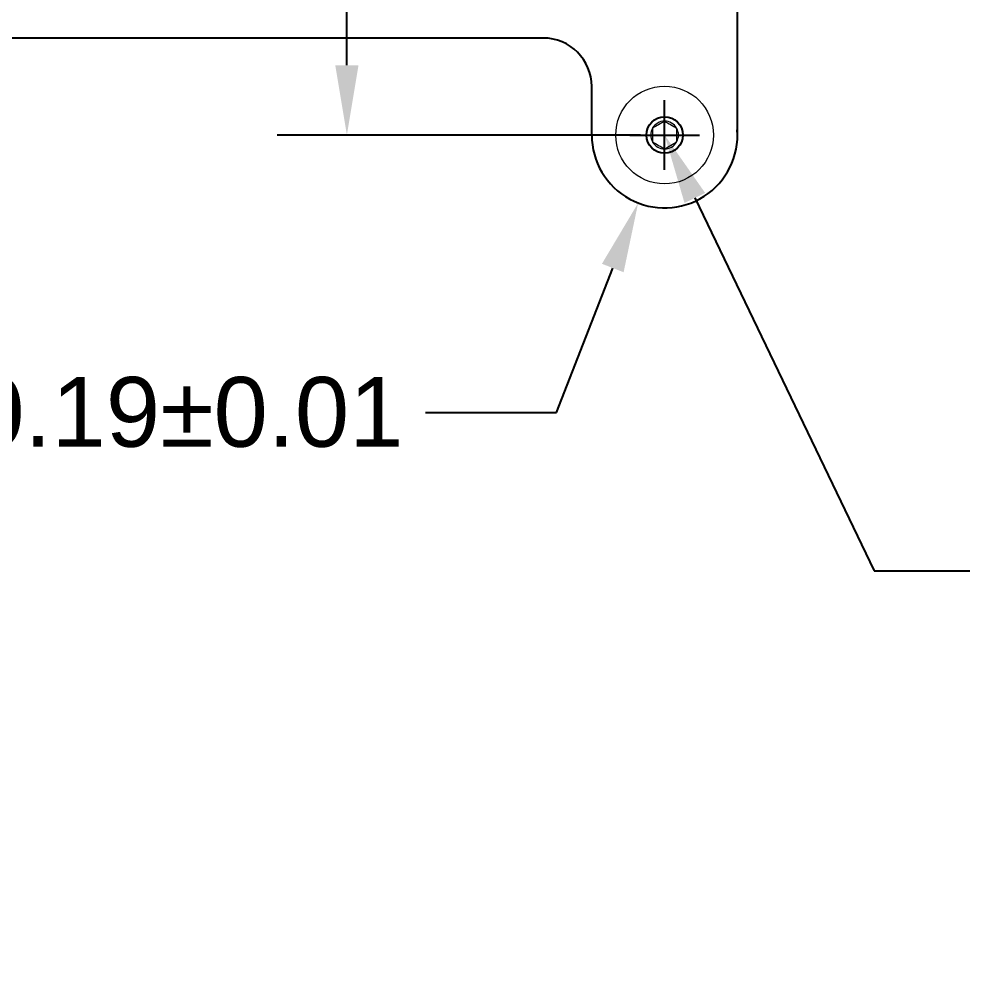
# Model space of a CAD drawing. Header units: inches. Extents: x 1.6 to 15.1, y -0.1 to 9.4.
# Drawn here: x 9.242 to 11.675, y -0.083 to 2.386 of the extents above; entities that cross this region are included whole.
import ezdxf
from ezdxf import colors
from ezdxf.entities.mleader import LeaderData, LeaderLine
from ezdxf.math import Vec2, Vec3

# ---------------------------------------------------------------- set-up
doc = ezdxf.new("R2010")
doc.units = ezdxf.units.IN
doc.header["$MEASUREMENT"] = 0
doc.linetypes.add('SLD-Solid', pattern=[0])
for name, color, linetype in [('Delrin', 18, 'Continuous'), ('Dimensions', 12, 'Continuous'), ('Screws', 6, 'Continuous')]:
    doc.layers.add(name, color=color, linetype=linetype)
doc.styles.get("Standard").update_dxf_attribs({"font": 'arial.ttf'})
doc.dimstyles.new('5thousandths', dxfattribs={"dimtxt": 0.18, "dimasz": 0.18, "dimexe": 0.18, "dimexo": 0.0625, "dimgap": 0.09, "dimtad": 0, "dimtih": 1, "dimtoh": 1, "dimdec": 3, "dimzin": 0, "dimdsep": 46, "dimtxsty": 'Standard', "dimcen": 0.09, "dimadec": 0, "dimazin": 0, "dimtol": 1, "dimtp": 0.005, "dimtm": 0.005, "dimtfac": 1, "dimtdec": 3, "dimtofl": 0, "dimtmove": 0, "dimatfit": 3, "dimfxl": 1, "dimtolj": 1, "dimtzin": 0, "dimarcsym": 0})
doc.dimstyles.new('tenths', dxfattribs={"dimtxt": 0.18, "dimasz": 0.18, "dimexe": 0.18, "dimexo": 0.1625, "dimgap": 0.09, "dimtad": 0, "dimtih": 1, "dimtoh": 1, "dimzin": 0, "dimdsep": 46, "dimtxsty": 'Standard', "dimcen": 0.09, "dimadec": 0, "dimazin": 0, "dimtol": 1, "dimtp": 0.01, "dimtm": 0.01, "dimtfac": 1, "dimtofl": 0, "dimtmove": 0, "dimatfit": 3, "dimfxl": 1, "dimtolj": 1, "dimtzin": 0, "dimarcsym": 0})

# ---------------------------------------------------------------- blocks, each defined once
blk = doc.blocks.new('*D19')
at = {"layer": 'Defpoints', "color": 0}
for p in [(10.906, 5.0104), (10.0867, 2.0874), (10.906, 2.0874)]:
    blk.add_point(p, dxfattribs=at)
at = {"layer": 'Dimensions', "color": 0, "lineweight": -2}
for p, q in [((10.8435, 5.0104), (9.9067, 5.0104)), ((10.0867, 4.8304), (10.0867, 3.7309)), ((10.0867, 2.2674), (10.0867, 3.3669)), ((10.8435, 2.0874), (9.9067, 2.0874))]:
    blk.add_line(p, q, dxfattribs=at)
at = {"layer": 'Dimensions', "color": 0}
for points in [[(10.0567, 4.8304), (10.1167, 4.8304), (10.0867, 5.0104)], [(10.0567, 2.2674), (10.1167, 2.2674), (10.0867, 2.0874)]]:
    blk.add_solid(points, dxfattribs=at)
at = {"layer": 'Dimensions', "color": 0, "insert": (10.0867, 3.5489), "char_height": 0.18, "attachment_point": 5}
blk.add_mtext('\\A1;2.923±0.005', dxfattribs=at)
blk = doc.blocks.new('*D27')
at = {"layer": 'Defpoints', "color": 0}
for p in [(10.906, 2.0874), (10.8378, 1.9122)]:
    blk.add_point(p, dxfattribs=at)
at = {"layer": 'Dimensions', "color": 0, "lineweight": -2}
for p, q in [((10.906, 1.9974), (10.906, 2.1774)), ((10.816, 2.0874), (10.996, 2.0874)), ((10.6273, 1.3723), (10.7724, 1.7445)), ((10.2894, 1.3723), (10.6273, 1.3723))]:
    blk.add_line(p, q, dxfattribs=at)
at = {"layer": 'Dimensions', "color": 0}
blk.add_solid([(10.7444, 1.7554), (10.8003, 1.7336), (10.8378, 1.9122)], dxfattribs=at)
at = {"layer": 'Dimensions', "color": 0, "insert": (9.5832, 1.3723), "char_height": 0.18, "attachment_point": 5}
blk.add_mtext('\\A1;R0.19±0.01', dxfattribs=at)

msp = doc.modelspace()

# ---------------------------------------------------------------- linework, layer by layer
at = {"layer": 'Delrin'}
for p, q in [((11.0935, 4.7604), (11.0935, 2.3374)), ((10.593, 2.3374), (6.668, 2.3374)), ((11.0935, 2.3374), (11.0935, 2.0737)), ((10.718, 2.0874), (10.718, 2.2124))]:
    msp.add_line(p, q, dxfattribs=at)
at = {"layer": 'Delrin', "color": 0, "linetype": 'SLD-Solid', "lineweight": 15}
msp.add_circle((10.906, 2.0874), 0.126, dxfattribs=at)
at = {"layer": 'Delrin'}
msp.add_circle((10.906, 2.0874), 0.0469, dxfattribs=at)
for centre, radius, start, end in [((10.593, 2.2124), 0.125, 0, 90), ((10.906, 2.0874), 0.188, 180, 4.1797)]:
    msp.add_arc(centre, radius, start, end, dxfattribs=at)
at = {"layer": 'Screws', "color": 7, "linetype": 'SLD-Solid', "lineweight": 15}
msp.add_circle((10.906, 2.0874), 0.126, dxfattribs=at)
msp.add_circle((10.906, 2.0874), 0.126, dxfattribs=at)
at = {"layer": 'Screws', "color": 6, "linetype": 'SLD-Solid', "lineweight": 15}
msp.add_circle((10.906, 2.0874), 0.126, dxfattribs=at)
for start, end in [(150, 210), (150, 210), (150, 210), (90, 150), (90, 150), (90, 150), (30, 90), (30, 90), (30, 90), (330, 30), (330, 30), (330, 30), (210, 270), (210, 270), (210, 270), (270, 330), (270, 330), (270, 330)]:
    msp.add_arc((10.906, 2.0874), 0.0357, start, end, dxfattribs=at)
for points in [[(10.906, 2.123), (10.9012, 2.1203), (10.896, 2.1172), (10.8852, 2.111), (10.8799, 2.108), (10.8751, 2.1052)], [(10.906, 2.123), (10.9012, 2.1203), (10.896, 2.1172), (10.8852, 2.111), (10.8799, 2.108), (10.8751, 2.1052)], [(10.906, 2.123), (10.9012, 2.1203), (10.896, 2.1172), (10.8852, 2.111), (10.8799, 2.108), (10.8751, 2.1052)], [(10.8751, 2.1052), (10.8751, 2.0997), (10.8751, 2.0936), (10.8751, 2.0811), (10.8751, 2.075), (10.8751, 2.0695)], [(10.8751, 2.1052), (10.8751, 2.0997), (10.8751, 2.0936), (10.8751, 2.0811), (10.8751, 2.075), (10.8751, 2.0695)], [(10.8751, 2.1052), (10.8751, 2.0997), (10.8751, 2.0936), (10.8751, 2.0811), (10.8751, 2.075), (10.8751, 2.0695)], [(10.906, 2.123), (10.9108, 2.1203), (10.916, 2.1173), (10.9269, 2.111), (10.9321, 2.108), (10.9369, 2.1052)], [(10.906, 2.123), (10.9108, 2.1203), (10.916, 2.1173), (10.9269, 2.111), (10.9321, 2.108), (10.9369, 2.1052)], [(10.906, 2.123), (10.9108, 2.1203), (10.916, 2.1173), (10.9269, 2.111), (10.9321, 2.108), (10.9369, 2.1052)], [(10.9369, 2.1052), (10.9369, 2.0997), (10.9369, 2.0936), (10.9369, 2.0811), (10.9369, 2.075), (10.9369, 2.0695)], [(10.9369, 2.1052), (10.9369, 2.0997), (10.9369, 2.0936), (10.9369, 2.0811), (10.9369, 2.075), (10.9369, 2.0695)], [(10.9369, 2.1052), (10.9369, 2.0997), (10.9369, 2.0936), (10.9369, 2.0811), (10.9369, 2.075), (10.9369, 2.0695)], [(10.8751, 2.0695), (10.8799, 2.0668), (10.8851, 2.0638), (10.896, 2.0575), (10.9013, 2.0545), (10.906, 2.0517)], [(10.8751, 2.0695), (10.8799, 2.0668), (10.8851, 2.0638), (10.896, 2.0575), (10.9013, 2.0545), (10.906, 2.0517)], [(10.8751, 2.0695), (10.8799, 2.0668), (10.8851, 2.0638), (10.896, 2.0575), (10.9013, 2.0545), (10.906, 2.0517)], [(10.906, 2.0517), (10.9108, 2.0545), (10.9161, 2.0575), (10.9269, 2.0637), (10.9321, 2.0668), (10.9369, 2.0695)], [(10.906, 2.0517), (10.9108, 2.0545), (10.9161, 2.0575), (10.9269, 2.0637), (10.9321, 2.0668), (10.9369, 2.0695)], [(10.906, 2.0517), (10.9108, 2.0545), (10.9161, 2.0575), (10.9269, 2.0637), (10.9321, 2.0668), (10.9369, 2.0695)]]:
    msp.add_open_spline(points, degree=3, knots=[0, 0, 0, 0, 0.5, 0.5, 1, 1, 1, 1], dxfattribs=at)

# ---------------------------------------------------------------- dimensions: what is measured, and where the dimension line sits
at = {"layer": 'Dimensions'}
dim = msp.add_linear_dim(base=(10.0867, 2.0874), p1=(10.906, 5.0104), p2=(10.906, 2.0874), angle=90, dimstyle='5thousandths', dxfattribs=at)
dim.commit()
dim.dimension.update_dxf_attribs({"geometry": '*D19', "text_midpoint": (10.0867, 3.5489)})
dim = msp.add_radius_dim(center=(10.906, 2.0874), mpoint=(10.8378, 1.9122), dimstyle='tenths', dxfattribs=at)
dim.commit()
dim.dimension.update_dxf_attribs({"geometry": '*D27', "text_midpoint": (9.5832, 1.3723), "dimtype": 164})

# ---------------------------------------------------------------- leaders
ml = msp.add_multileader_mtext('Standard', dxfattribs=at)
ml.set_content('4X csink/clear 4-40 flathead', color=256)
ml.set_leader_properties()
ml.build(insert=Vec2(0, 0))
ml.multileader.update_dxf_attribs({"dogleg_length": 0.36, "arrow_head_size": 0.18})
ctx = ml.context
ctx.base_point, ctx.char_height, ctx.arrow_head_size, ctx.landing_gap_size, ctx.plane_origin = Vec3(11.806, 0.9633), 0.18, 0.18, 0.09, Vec3(10.906, 2.0874)
notes = []
notes.append((ctx, [(0, (1, 1, 0), (11.446, 0.9633), (1, 0), 0.36, [(0, [(10.906, 2.0874)], 0, [])])]))
ctx.mtext.insert, ctx.mtext.flow_direction = Vec3(11.896, 1.0548), 5
for ctx, leaders in notes:
    for number, flags, end, landing, length, lines in leaders:
        leader = LeaderData()
        leader.index, (leader.has_last_leader_line, leader.has_dogleg_vector, leader.attachment_direction) = number, flags
        leader.last_leader_point, leader.dogleg_vector, leader.dogleg_length = Vec3(end), Vec3(landing), length
        for number, points, colour, breaks in lines:
            line = LeaderLine()
            line.index, line.vertices, line.color, line.breaks = number, Vec3.list(points), colors.encode_raw_color(colour), breaks
            leader.lines.append(line)
        ctx.leaders.append(leader)

doc.saveas('drawing.dxf')
